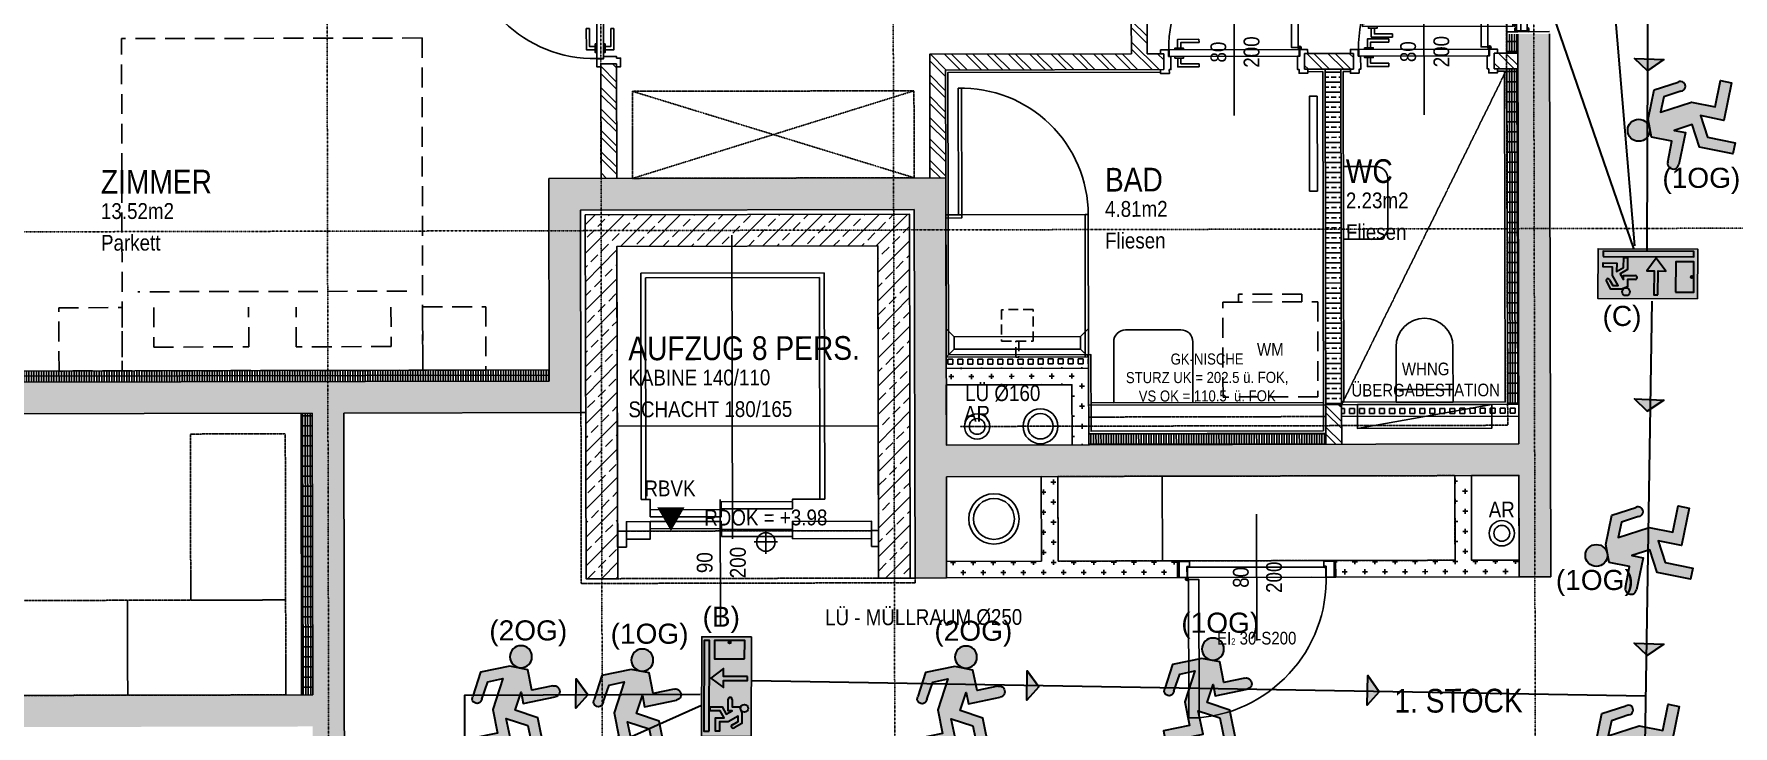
# Model space of a CAD drawing. Header units: millimetres. Extents: x -378801 to -302223, y -36469 to 154078.
# Drawn here: x -322898 to -312155, y 4862 to 9235 of the extents above; entities that cross this region are included whole.
import ezdxf
from ezdxf.enums import TextEntityAlignment as Align

# ---------------------------------------------------------------- set-up
doc = ezdxf.new("R2010")
doc.units = ezdxf.units.MM
for name, pattern in [('HIDDEN', [0.375, 0.25, -0.125]), ('HIDDEN2', [0.1875, 0.125, -0.0625]), ('STRICHPUNKT', [1, 0.5, -0.25, 0, -0.25])]:
    doc.linetypes.add(name, pattern=pattern)
for name, color, linetype in [('00-AUF---------M0', 8, 'Continuous'), ('00-TXT---------M0', 8, 'Continuous'), ('00_HLP---------M0', 6, 'Continuous'), ('00_HLP-G00-L01-M0', 6, 'Continuous'), ('01-ANS-G00-L01-M0', 8, 'Continuous'), ('01-SYM-G00-L01-M0', 8, 'Continuous'), ('01-TXT---------M0', 1, 'Continuous'), ('01-TXT---------PP', 1, 'Continuous'), ('01-TXT-G00-L01-M0', 1, 'Continuous'), ('02-ANS-G00-L01-M0', 8, 'Continuous'), ('02-AXO-G00-L01-M0', 8, 'STRICHPUNKT'), ('02-FIL-G00-L01-LILA', 223, 'Continuous'), ('02-FIL-G00-L01-ORANGE', 40, 'Continuous'), ('02-FIL-G00-L01-STB', 8, 'Continuous'), ('02-FLI-G00-L01-M0', 141, 'Continuous'), ('02-HID-G00-L01-M0', 8, 'HIDDEN2'), ('02-TWA---------M0', 4, 'Continuous'), ('02-TWA-G00-L01-M0', 4, 'Continuous'), ('02-ZWA---------M0', 2, 'Continuous'), ('02-ZWA-G00-L01-M0', 2, 'Continuous'), ('03-ANS-G00-L01-M0', 8, 'Continuous'), ('03-HID-G00-L01-M0', 8, 'HIDDEN2'), ('03-SYM-G00-L01-M0', 8, 'Continuous'), ('05-STO---------M0', 1, 'Continuous'), ('05-STO--------M0', 1, 'Continuous'), ('05-SYM---------M0', 8, 'Continuous'), ('05-SYM--------M0', 8, 'Continuous'), ('05-SYM-G00-L01-M0', 8, 'Continuous'), ('05-TXT--------M0', 8, 'Continuous'), ('05-TXT-G00-L01-M0', 8, 'Continuous'), ('05_HLP---------M0', 6, 'Continuous'), ('06-SYM-G00-L01-M0', 8, 'Continuous'), ('07-SAN-G00-L01-FBHZG-EVERT', 8, 'Continuous'), ('07-SAN-G00-L01-M0', 8, 'Continuous'), ('07-SYM-G00-L01-M0', 8, 'STRICHPUNKT'), ('07_MOB-G00-L01-M0', 6, 'HIDDEN2')]:
    doc.layers.add(name, color=color, linetype=linetype)
doc.styles.add('ARIAL', font='arial.ttf', dxfattribs={"width": 0.85})
doc.styles.get("Standard").update_dxf_attribs({"font": 'arial.ttf'})
pattern_1 = [(90.122164, (-392171.629, -40382.8), (-15.874964, -0.033848), []), (180.12216, (-392171.63, -40382.8), (0.13539, -63.499856), [])]
pattern_2 = [(90.122164, (-392171.63, -40382.8), (-31.749928, -0.067696), [31.75, -31.75]), (180.122164, (-392171.63, -40382.8), (0.067696, -31.749928), [31.75, -31.75])]
pattern_3 = [(135.12216, (-392171.63, -40382.8), (-67.20816, -67.49537), []), (135.12216, (-392171.72, -40337.9), (-67.20816, -67.49537), [])]
pattern_4 = [(45.12216, (-392171.63, -40382.8), (-89.99383, 89.61088), []), (45.12216, (-392081.83, -40382.61), (-89.99383, 89.61088), [63.5, -31.75])]
pattern_5 = [(90.12216, (-392171.63, -40382.8), (-63.635248, 63.364464), [31.75, -95.25]), (180.12216, (-392155.79, -40366.89), (-63.364464, -63.635248), [31.75, -95.25])]

# ---------------------------------------------------------------- blocks, each defined once
blk = doc.blocks.new('TÜR-80_10er-WAND')
at = {"layer": '00_HLP---------M0'}
blk.add_lwpolyline([(0.411, -0.025), (-0.411, -0.025), (-0.411, -0.025), (-0.411, 0.017), (0.411, 0.017)], close=True, dxfattribs=at)
for points in [[(0.4, 0.017), (-0.4, 0.017)], [(-0.375, 0.017), (-0.375, 0.027), (-0.32, 0.027), (-0.32, 0.017)], [(-0.357, 0.027), (-0.357, 0.083), (-0.222, 0.083)], [(-0.337, 0.027), (-0.337, 0.063), (-0.222, 0.063)], [(-0.222, 0.063), (-0.222, 0.083)], [(-0.375, -0.025), (-0.375, -0.035), (-0.32, -0.035), (-0.32, -0.025)], [(-0.357, -0.035), (-0.357, -0.091), (-0.222, -0.091)], [(-0.337, -0.035), (-0.337, -0.071), (-0.222, -0.071)], [(-0.222, -0.071), (-0.222, -0.091)]]:
    blk.add_lwpolyline(points, dxfattribs=at)
at = {"layer": '02-ZWA---------M0'}
for points in [[(-0.445, 0.1), (-0.445, 0)], [(0.445, 0.1), (0.445, 0)]]:
    blk.add_lwpolyline(points, dxfattribs=at)
at = {"layer": '05-STO--------M0'}
for points in [[(-0.465, 0.1), (-0.465, 0.125), (-0.41, 0.125), (-0.41, 0.1), (-0.4, 0.1), (-0.4, 0.017), (-0.415, 0.017), (-0.415, -0.025), (-0.465, -0.025), (-0.465, 0)], [(0.465, 0.1), (0.465, 0.125), (0.41, 0.125), (0.41, 0.1), (0.4, 0.1), (0.4, 0.017), (0.415, 0.017), (0.415, -0.025), (0.465, -0.025), (0.465, 0)]]:
    blk.add_lwpolyline(points, dxfattribs=at)
at = {"layer": '05-SYM---------M0'}
for points in [[(0.352, -0.808), (0.296, -0.808), (0.296, -0.673)], [(0.316, -0.673), (0.296, -0.673)], [(0.352, -0.788), (0.316, -0.788), (0.316, -0.673)], [(0.414, -0.808), (0.47, -0.808), (0.47, -0.673)], [(0.414, -0.788), (0.45, -0.788), (0.45, -0.673)], [(0.45, -0.673), (0.47, -0.673)], [(0.362, -0.826), (0.352, -0.826), (0.352, -0.771), (0.362, -0.771)], [(0.404, -0.826), (0.414, -0.826), (0.414, -0.771), (0.404, -0.771)]]:
    blk.add_lwpolyline(points, dxfattribs=at)
at = {"layer": '05-SYM--------M0'}
blk.add_lwpolyline([(0.404, -0.039), (0.404, -0.862), (0.404, -0.862), (0.362, -0.862), (0.362, -0.039)], close=True, dxfattribs=at)
for points in [[(0.41, -0.036), (0.42, -0.036)], [(0.415, -0.031), (0.415, -0.041)]]:
    blk.add_lwpolyline(points, dxfattribs=at)
blk.add_circle((0.415, -0.036), 0.01, dxfattribs=at)
blk.add_arc((0.415, -0.036), 0.828, 176.3309, 266.3309, dxfattribs=at)
blk = doc.blocks.new('01-SQM')
at = {"layer": '01-TXT---------M0', "color": 1, "style": 'ARIAL', "width": 0.85}
blk.add_attdef('ROOM', (0, 0), '', height=0.15, dxfattribs=at)
blk.add_attdef('AREA', text='', height=0.1, dxfattribs=at).set_placement((0, -0.06), align=Align.TOP_LEFT)
at = {"layer": '01-TXT---------PP', "color": 1, "style": 'ARIAL', "width": 0.85}
blk.add_attdef('NR', text='', height=0.15, dxfattribs=at).set_placement((-0.117, 0), align=Align.RIGHT)
blk.add_attdef('FLOOR', text='', height=0.1, dxfattribs=at).set_placement((0, -0.26), align=Align.TOP_LEFT)
blk = doc.blocks.new('05-TXT')
at = {"layer": '05-TXT--------M0'}
blk.add_line((-0.4, 0), (0.4, 0), dxfattribs=at)
at = {"layer": '05-TXT--------M0', "color": 8, "style": 'ARIAL', "width": 0.85}
blk.add_attdef('BREITE', text='', height=0.1, dxfattribs=at).set_placement((0, 0.05), align=Align.CENTER)
blk.add_attdef('HÖHE', text='', height=0.1, rotation=360, dxfattribs=at).set_placement((0, -0.06), align=Align.TOP_CENTER)
blk = doc.blocks.new('WET')
at = {"layer": '02-TWA---------M0'}
for points in [[(-0.53, 0), (-0.53, 0.2)], [(0.53, 0), (0.53, 0.2)]]:
    blk.add_lwpolyline(points, dxfattribs=at)
at = {"layer": '02-ZWA---------M0'}
for points in [[(-0.53, 0), (-0.53, -0.07)], [(0.53, 0), (0.53, -0.07)]]:
    blk.add_lwpolyline(points, dxfattribs=at)
at = {"layer": '05-STO---------M0'}
for points in [[(-0.525, 0.058), (-0.505, 0.058), (-0.505, 0.063, 0.414214), (-0.51, 0.068), (-0.53, 0.068)], [(0.525, 0.058), (0.505, 0.058), (0.505, 0.063, -0.414214), (0.51, 0.068), (0.53, 0.068)], [(-0.525, -0.01), (-0.505, -0.01), (-0.505, -0.015, -0.414214), (-0.51, -0.02), (-0.53, -0.02)], [(0.525, -0.01), (0.505, -0.01), (0.505, -0.015, 0.414214), (0.51, -0.02), (0.53, -0.02)]]:
    blk.add_lwpolyline(points, format="xyb", close=True, dxfattribs=at)
for points in [[(-0.464, -0.01), (-0.525, -0.01), (-0.525, 0.058), (-0.45, 0.058), (-0.45, 0.058), (-0.45, 0.058), (-0.45, 0.019), (-0.464, 0.019), (-0.464, -0.01)], [(0.464, -0.01), (0.525, -0.01), (0.525, 0.058), (0.45, 0.058), (0.45, 0.058), (0.45, 0.058), (0.45, 0.019), (0.464, 0.019), (0.464, -0.01)]]:
    blk.add_lwpolyline(points, dxfattribs=at)
at = {"layer": '05-SYM---------M0'}
for p, q in [((-0.422, -0.908), (-0.392, -0.908)), ((-0.422, -0.928), (-0.392, -0.928))]:
    blk.add_line(p, q, dxfattribs=at)
for points in [[(0.53, 0.018), (-0.53, 0.018)], [(-0.432, -0.061), (-0.432, -0.061), (-0.452, -0.061), (-0.452, -0.046), (-0.476, -0.046), (-0.476, -0.032), (-0.496, -0.032), (-0.496, -0.982), (-0.476, -0.982), (-0.476, -0.968), (-0.452, -0.968), (-0.452, -0.953), (-0.432, -0.953), (-0.432, -0.061)], [(-0.491, -0.021), (-0.481, -0.021)], [(-0.486, -0.026), (-0.486, -0.016)], [(-0.506, -0.928), (-0.562, -0.928), (-0.562, -0.793)], [(-0.542, -0.793), (-0.562, -0.793)], [(-0.506, -0.908), (-0.542, -0.908), (-0.542, -0.793)], [(-0.496, -0.946), (-0.506, -0.946), (-0.506, -0.891), (-0.496, -0.891)], [(-0.432, -0.946), (-0.422, -0.946), (-0.422, -0.891), (-0.432, -0.891)], [(-0.392, -0.946), (-0.382, -0.946), (-0.382, -0.891), (-0.392, -0.891)], [(-0.392, -0.946), (-0.392, -0.891)]]:
    blk.add_lwpolyline(points, dxfattribs=at)
blk.add_circle((-0.486, -0.021), 0.01, dxfattribs=at)
blk.add_arc((-0.486, -0.021), 0.961, 269.4038, 0.6558, dxfattribs=at)
at = {"layer": '05_HLP---------M0'}
for p, q in [((0.401, 0.043), (0.401, 0.073)), ((0.421, 0.043), (0.421, 0.073))]:
    blk.add_line(p, q, dxfattribs=at)
for points in [[(-0.446, 0.033), (-0.446, 0.033), (-0.446, 0.013), (-0.461, 0.013), (-0.461, -0.011), (-0.475, -0.011), (-0.475, -0.031), (0.475, -0.031), (0.475, -0.011), (0.461, -0.011), (0.461, 0.013), (0.446, 0.013), (0.446, 0.033), (-0.446, 0.033)], [(0.438, 0.073), (0.438, 0.083), (0.383, 0.083), (0.383, 0.073)], [(0.438, 0.073), (0.383, 0.073)], [(0.438, 0.033), (0.438, 0.043), (0.383, 0.043), (0.383, 0.033)], [(0.421, -0.041), (0.421, -0.097), (0.286, -0.097)], [(0.401, -0.041), (0.401, -0.077), (0.286, -0.077)], [(0.286, -0.077), (0.286, -0.097)], [(0.438, -0.031), (0.438, -0.041), (0.383, -0.041), (0.383, -0.031)]]:
    blk.add_lwpolyline(points, dxfattribs=at)
blk = doc.blocks.new('LIFT')
at = {"layer": '00-AUF---------M0'}
for p, q in [((1.5, 1.73), (0.34, 1.73)), ((0.34, 1.73), (0.34, 0.3)), ((1.5, 0.3), (1.5, 1.73)), ((1.47, 1.7), (0.37, 1.7)), ((0.37, 1.7), (0.37, 0.3)), ((1.47, 0.3), (1.47, 1.7))]:
    blk.add_line(p, q, dxfattribs=at)
for points in [[(0.34, 0.3), (0.544, 0.3), (0.544, 0.29)], [(1.5, 0.3), (1.444, 0.3), (1.444, 0.19)]]:
    blk.add_lwpolyline(points, dxfattribs=at)
for points in [[(0.994, 0.24), (0.994, 0.285), (0.544, 0.285), (0.544, 0.24)], [(1.444, 0.19), (1.444, 0.235), (0.994, 0.235), (0.994, 0.19)], [(0.044, 0.05), (0.544, 0.05), (0.544, 0.16), (0.044, 0.16)], [(0.994, 0.065), (0.994, 0.11), (0.544, 0.11), (0.544, 0.065)], [(1.444, 0.115), (1.444, 0.16), (0.994, 0.16), (0.994, 0.115)], [(1.594, 0.05), (1.444, 0.05), (1.444, 0.16), (1.594, 0.16), (1.594, 0.05)], [(0, 0.1), (0, 0), (0.044, 0), (0.044, 0.1)], [(1.65, 0.1), (1.65, 0), (1.594, 0), (1.594, 0.1)]]:
    blk.add_lwpolyline(points, close=True, dxfattribs=at)
at = {"layer": '00_HLP---------M0'}
for points in [[(0.924, 0.05), (0.924, 1.97)], [(1.65, 1.9), (1.65, 0.1), (0, 0.1), (0, 1.9), (1.65, 1.9)], [(1.65, 0.763), (0, 0.763)]]:
    blk.add_lwpolyline(points, dxfattribs=at)
blk = doc.blocks.new('03-rar')
blk.add_circle((0, 0), 0.05)
at = {"layer": '01-TXT---------M0', "color": 8, "style": 'ARIAL', "width": 0.85}
blk.add_attdef('RR', text='', height=0.1, dxfattribs=at).set_placement((0, 0.1), align=Align.CENTER)
blk = doc.blocks.new('BETT')
for points in [[(0, 0.95), (-0.4, 0.95), (-0.4, 1.35), (0, 1.35)], [(0, -1.35), (-0.4, -1.35), (-0.4, -0.95), (0, -0.95)]]:
    blk.add_lwpolyline(points, close=True)
at = {"flags": 128}
blk.add_lwpolyline([(-2.1, 0.95), (-2.1, -0.95), (0, -0.95), (0, 0.95)], close=True, dxfattribs=at)
for points in [[(-0.5, 0.85), (-0.5, -0.85)], [(-0.4, 0.75), (-0.15, 0.75), (-0.15, 0.15), (-0.4, 0.15)], [(-0.4, -0.75), (-0.15, -0.75), (-0.15, -0.15), (-0.4, -0.15)]]:
    blk.add_lwpolyline(points)
blk = doc.blocks.new('07-WT60')
blk.add_lwpolyline([(-0.015, 0.25), (-0.4, 0.25, 0.414214), (-0.475, 0.175), (-0.475, -0.175, 0.414214), (-0.4, -0.25), (-0.015, -0.25)], format="xyb", close=True)
blk = doc.blocks.new('07-WM')
at = {"linetype": 'HIDDEN', "ltscale": 0.5}
blk.add_lwpolyline([(0.05, -0.05), (0.05, -0.65), (0.65, -0.65), (0.65, -0.05)], close=True, dxfattribs=at)
blk.add_lwpolyline([(0.65, -0.15), (0.7, -0.15), (0.7, -0.55), (0.65, -0.55)], dxfattribs=at)
blk = doc.blocks.new('07-WC')
blk.add_lwpolyline([(-0.015, -0.18), (-0.365, -0.18, -1), (-0.365, 0.18, 0), (-0.015, 0.18), (-0.015, -0.18)], format="xyb", close=True)
blk.add_lwpolyline([(-0.095, -0.18), (-0.095, 0.18)])
blk = doc.blocks.new('07-WT-WC')
blk.add_lwpolyline([(1.005, -0.015), (1.005, -0.22, -0.414214), (0.93, -0.295), (0.62, -0.295, -0.414214), (0.545, -0.22), (0.545, -0.015)], format="xyb", close=True)
blk = doc.blocks.new('07-Dusche_2')
for p, q in [((0.9, 0), (0, 0)), ((0, 0), (0, -0.9)), ((0.9, -0.9), (0.9, 0)), ((0, -0.9), (0.9, -0.9))]:
    blk.add_line(p, q)
for points in [[(0.05, -0.05), (0, 0)], [(0.9, 0), (0.85, -0.05)], [(0.9, 0), (0.9, -0.9), (0.88, -0.9), (0.88, 0)], [(0.05, -0.13), (0, -0.18)], [(0.9, -0.18), (0.85, -0.13)], [(0, -0.9), (0.1, -0.9), (0.1, -0.88), (0, -0.88)], [(0.1, -0.9), (0.1, -1.7), (0.08, -1.7), (0.08, -0.9)]]:
    blk.add_lwpolyline(points)
blk.add_lwpolyline([(0.85, -0.05), (0.85, -0.13), (0.05, -0.13), (0.05, -0.05), (0.85, -0.05)], close=True)
at = {"linetype": 'HIDDEN2', "ltscale": 0.5}
for points in [[(0.35, -0.1), (0.55, -0.1), (0.55, -0.3), (0.35, -0.3)], [(0.44, 0), (0.44, -0.1), (0.46, -0.1), (0.46, 0)]]:
    blk.add_lwpolyline(points, close=True, dxfattribs=at)
blk.add_arc((0.1, -0.9), 0.8, 268.5675, 360)
blk = doc.blocks.new('01-HK2')
for p, q in [((0.098, 0), (-0.098, 0)), ((0, -0.098), (0, 0.098))]:
    blk.add_line(p, q)
blk.add_circle((0, 0), 0.0773)
at = {"layer": '01-TXT---------M0', "color": 8, "style": 'ARIAL', "width": 0.85}
blk.add_attdef('HEIGHT', text='', height=0.1, rotation=360, dxfattribs=at).set_placement((0, 0.132), align=Align.BOTTOM_CENTER)
blk = doc.blocks.new('01-hk4')
blk.add_lwpolyline([(0, 0, 0, 0.270625, 0), (0, 0.234375, 0.270625, 0.270625, 0)], format="xyseb")
at = {"layer": '00-TXT---------M0', "color": 8, "style": 'ARIAL', "width": 0.85}
blk.add_attdef('HEIGHT', text='', height=0.1, dxfattribs=at).set_placement((0, 0.35), align=Align.CENTER)
blk = doc.blocks.new('TÜR-BLOCKZARGE-SCHACHT_100')
at = {"layer": '05-STO---------M0'}
for points in [[(-0.44, 0), (-0.49, 0), (-0.49, -0.1), (-0.425, -0.1), (-0.425, -0.1), (-0.425, -0.1), (-0.425, -0.069), (-0.44, -0.069), (-0.44, 0)], [(0.44, 0), (0.49, 0), (0.49, -0.1), (0.425, -0.1), (0.425, -0.1), (0.425, -0.1), (0.425, -0.069), (0.44, -0.069), (0.44, 0)]]:
    blk.add_lwpolyline(points, dxfattribs=at)
at = {"layer": '05-SYM---------M0'}
for points in [[(0.366, 0.013), (0.366, 0.013), (0.366, 0.013), (0.366, 0.013), (0.43, 0.013), (0.43, 0.013), (0.43, 0.013), (0.43, 0.887), (0.43, 0.887), (0.43, 0.887), (0.366, 0.887), (0.366, 0.887), (0.366, 0.887), (0.366, 0.013)], [(0.445, 0.01), (0.435, 0.01)], [(0.44, 0.015), (0.44, 0.005)]]:
    blk.add_lwpolyline(points, dxfattribs=at)
for points in [[(-0.49, 0), (-0.5, 0), (-0.5, -0.1), (-0.49, -0.1)], [(0.49, 0), (0.5, 0), (0.5, -0.1), (0.49, -0.1)]]:
    blk.add_lwpolyline(points, close=True, dxfattribs=at)
blk.add_circle((0.44, 0.01), 0.01, dxfattribs=at)
blk.add_arc((0.44, 0.01), 0.88, 94.8491, 184.8491, dxfattribs=at)
at = {"layer": '05_HLP---------M0'}
blk.add_lwpolyline([(0.437, -0.064), (0.437, -0.064), (0.437, -0.064), (0.437, -0.064), (0.437, 0), (0.437, 0), (0.437, 0), (-0.437, 0), (-0.437, 0), (-0.437, 0), (-0.437, -0.064), (-0.437, -0.064), (-0.437, -0.064), (0.437, -0.064)], dxfattribs=at)
blk = doc.blocks.new('9809550')
at = {"color": 18, "lineweight": 30, "true_color": 0x000000}
for points in [[(423921.7, 99168.8), (423956.8, 99168.8), (423956.8, 99202.9), (423984.5, 99214.5), (424033.7, 99214.5), (424053.8, 99178.3)], [(424040.2, 99170.9), (424025.2, 99196.7), (423999.7, 99196.8), (424026.2, 99150.3), (424026.2, 99110.9), (424070.2, 99110.9), (424070.2, 99092.3), (424007.5, 99092.3), (424007.5, 99131.7), (423975, 99113.1), (423975, 99067), (423956.5, 99067), (423956.5, 99122.4), (423990.5, 99141.9), (423975.1, 99168.8), (423975.1, 99150.2), (423921.7, 99150.3)]]:
    blk.add_lwpolyline(points, dxfattribs=at)
blk.add_circle((423963.6, 99225.9), 18.1, dxfattribs=at)
for centre, radius, start, end in [((424047.8, 99173.1), 7.96, 195.7299, 41.4005), ((423921.7, 99159.5), 9.27, 89.9849, 270.0151)]:
    blk.add_arc(centre, radius, start, end, dxfattribs=at)
blk = doc.blocks.new('RIVO-SIBEL-ARR-down')
h = blk.add_hatch(color=100)
h.paths.add_polyline_path([(3686.69, 1956.46), (3686.69, 1947.63), (3704.36, 1947.63), (3704.36, 1956.46)])
h.paths.add_polyline_path([(3693.72, 1955.75), (3694.43, 1955.76), (3694.43, 1951.52), (3695.72, 1951.52), (3694.04, 1949.27), (3692.34, 1951.53), (3693.72, 1951.53)], flags=16)
h.paths.add_polyline_path([(3690.59, 1955.25), (3690.59, 1949.9), (3687.35, 1949.9), (3687.35, 1955.25)], flags=16)
h.paths.add_polyline_path([(3687.91, 1952.58, -1), (3687.53, 1952.58, -1)], flags=0)
h.paths.add_polyline_path([(3697.79, 1953.06), (3699.13, 1953.06), (3699.13, 1954.36), (3699.65, 1954.59, -0.535619), (3698.7, 1955.23, -1), (3700.07, 1955.23, -0.302406), (3699.65, 1954.59), (3700.18, 1954.8), (3702.06, 1954.8), (3702.82, 1953.42, -1.25347), (3702.3, 1953.14), (3701.73, 1954.12), (3700.76, 1954.12), (3701.77, 1952.35), (3701.77, 1950.85), (3703.45, 1950.85), (3703.45, 1950.14), (3701.06, 1950.14), (3701.06, 1951.64), (3699.82, 1950.93), (3699.82, 1949.18), (3699.12, 1949.18), (3699.12, 1951.29), (3700.41, 1952.03), (3699.82, 1953.05), (3699.82, 1952.35), (3697.79, 1952.35, -1)], flags=16)
h.paths.add_polyline_path([(3703.45, 1948.98), (3703.45, 1948.07), (3687.35, 1948.07), (3687.35, 1948.98)], flags=16)
h = blk.add_hatch(color=7)
h.paths.add_polyline_path([(3690.59, 1955.25), (3687.35, 1955.25), (3687.35, 1949.9), (3690.59, 1949.9)])
h.paths.add_polyline_path([(3687.91, 1952.58, -1), (3687.53, 1952.58, -1)], flags=16)
h.paths.add_polyline_path([(3703.45, 1948.07), (3703.45, 1948.98), (3687.35, 1948.98), (3687.35, 1948.07)])
blk.add_hatch(color=256).paths.add_polyline_path([(3693.72, 1951.53), (3692.34, 1951.53), (3694.04, 1949.27), (3695.72, 1951.52), (3694.43, 1951.52), (3694.43, 1955.76), (3693.72, 1955.75)])
h = blk.add_hatch(color=256)
h.paths.add_polyline_path([(3700.76, 1954.12), (3701.73, 1954.12), (3702.3, 1953.14, 1.25347), (3702.82, 1953.42), (3702.06, 1954.8), (3700.18, 1954.8), (3699.13, 1954.36), (3699.13, 1953.06), (3697.79, 1953.06, 1), (3697.79, 1952.35), (3699.82, 1952.35), (3699.82, 1953.05), (3700.41, 1952.03), (3699.12, 1951.29), (3699.12, 1949.18), (3699.82, 1949.18), (3699.82, 1950.93), (3701.06, 1951.64), (3701.06, 1950.14), (3703.45, 1950.14), (3703.45, 1950.85), (3701.77, 1950.85), (3701.77, 1952.35)])
h.paths.add_polyline_path([(3698.7, 1955.23, 1), (3700.07, 1955.23, 1)])
blk.add_lwpolyline([(3686.69, 1956.46), (3704.36, 1956.46), (3704.36, 1947.63), (3686.69, 1947.63)], close=True)
at = {"color": 18, "lineweight": 30, "true_color": 0x000000}
for points in [[(3690.59, 1955.25), (3687.35, 1955.25), (3687.35, 1949.9), (3690.59, 1949.9)], [(3703.45, 1948.98), (3687.35, 1948.98), (3687.35, 1948.07), (3703.45, 1948.07)]]:
    blk.add_lwpolyline(points, close=True, dxfattribs=at)
blk.add_lwpolyline([(3693.72, 1955.75), (3693.72, 1951.53), (3692.34, 1951.53), (3694.04, 1949.27), (3695.72, 1951.52), (3694.43, 1951.52), (3694.43, 1955.76), (3693.72, 1955.75)], dxfattribs=at)
blk.add_circle((3687.72, 1952.58), 0.19, dxfattribs=at)
at = {"xscale": 0.0381026673526157, "yscale": 0.0381026673526157, "zscale": 0.0381026673526157}
blk.add_blockref('9809550', (-12454.76, -1825.54), dxfattribs=at)
blk = doc.blocks.new('4444444')
at = {"lineweight": 30}
h = blk.add_hatch(color=100, dxfattribs=at)
h.dxf.hatch_style = 1
h.paths.add_polyline_path([(431811, 98429), (431736, 98430), (431807, 98326)])
h.paths.add_polyline_path([(431814, 98512), (431736, 98430), (431811, 98429)])
at = {"color": 102, "lineweight": 30, "true_color": 0x21de37}
blk.add_lwpolyline([(431736, 98430), (431807, 98326), (431736, 98430), (431814, 98512), (431807, 98326)], dxfattribs=at)
blk = doc.blocks.new('750298750')
h = blk.add_hatch(color=3)
h.paths.add_polyline_path([(426943.6, 99576.9), (426968.1, 99576.8), (426982.5, 99552, 1.25347), (426995.6, 99559.2), (426976.3, 99594), (426929, 99594), (426902.3, 99582.8), (426902.3, 99550), (426868.6, 99550, 1), (426868.6, 99532.2), (426919.9, 99532.1), (426919.9, 99550), (426934.8, 99524.1), (426902.1, 99505.4), (426902.1, 99452.1), (426919.8, 99452.1), (426919.8, 99496.4), (426951.1, 99514.3), (426951.1, 99476.4), (427011.4, 99476.4), (427011.4, 99494.3), (426969.1, 99494.3), (426969.1, 99532.2)])
h.paths.add_polyline_path([(426891.5, 99604.9, 1), (426926.3, 99604.9, 1)])
at = {"xscale": 0.9619413167778113, "yscale": 0.9619413167778113, "zscale": 0.9619413167778113}
blk.add_blockref('9809550', (19080.8, 4155.4), dxfattribs=at)

msp = doc.modelspace()

# ---------------------------------------------------------------- hatches: boundary and pattern name
at = {"layer": '02-FIL-G00-L01-ORANGE', "true_color": 0x636466}
h = msp.add_hatch(dxfattribs=at)
h.set_pattern_fill('GRATE', color=251, scale=20, angle=197.16870486, style=0)
h.set_pattern_definition(pattern_1)
h.paths.add_polyline_path([(-324066.336, 10032.5252), (-324136.3358, 10032.3759), (-324129.9394, 7032.3827), (-319639.9496, 7041.9561), (-319640.0988, 7111.9559), (-324060.0888, 7102.5318)])
h = msp.add_hatch(dxfattribs=at)
h.set_pattern_fill('ANSI32', color=251, scale=10, angle=197.16870486, style=0)
h.set_pattern_definition(pattern_3)
h.paths.add_polyline_path([(-315754.3506, 9110.2455), (-315859.3504, 9110.0216), (-315859.8408, 9340.0211), (-315959.8406, 9339.8079), (-315959.3502, 9109.8084), (-317234.3473, 9107.0899), (-317232.6842, 8327.0917), (-317132.6844, 8327.3049), (-317134.1343, 9007.3034), (-315754.1374, 9010.2457)])
h = msp.add_hatch(dxfattribs=at)
h.set_pattern_fill('GRATE', color=251, scale=20, angle=197.16870486, style=0)
h.set_pattern_definition(pattern_1)
h.paths.add_polyline_path([(-313584.6114, 9234.872), (-313584.3556, 9114.8723), (-313514.3557, 9115.0215), (-313514.6116, 9235.0213)])
h = msp.add_hatch(dxfattribs=at)
h.set_pattern_fill('ANSI32', color=251, scale=10, angle=197.16870486, style=0)
h.set_pattern_definition(pattern_3)
h.paths.add_polyline_path([(-319214.2255, 9047.8684), (-319314.2253, 9047.6552), (-319312.6795, 8322.6568), (-319212.6797, 8322.87)])
h = msp.add_hatch(dxfattribs=at)
h.set_pattern_fill('ANSI32', color=251, scale=10, angle=197.16870486, style=0)
h.set_pattern_definition(pattern_3)
h.paths.add_polyline_path([(-314554.3534, 9112.8041), (-314864.3527, 9112.1431), (-314864.1395, 9012.1433), (-314554.1402, 9012.8043)])
h = msp.add_hatch(dxfattribs=at)
h.set_pattern_fill('ANSI32', color=251, scale=10, angle=197.16870486, style=0)
h.set_pattern_definition(pattern_3)
h.paths.add_polyline_path([(-313514.3557, 9115.0215), (-313664.3554, 9114.7017), (-313664.1422, 9014.7019), (-313514.1425, 9015.0218)])
h = msp.add_hatch(dxfattribs=at)
h.set_pattern_fill('BRASS', color=251, scale=10, angle=107.16870486, style=0)
h.set_pattern_definition([(0.12216, (-392171.63, -40382.8), (-0.13539, 63.499856), []), (0.12216, (-392171.697, -40351.05), (-0.13539, 63.499856), [31.75, -15.875])])
h.paths.add_polyline_path([(-314634.14, 9012.6337), (-314734.1398, 9012.4205), (-314729.6196, 6892.4253), (-314629.6198, 6892.6386)])
h = msp.add_hatch(dxfattribs=at)
h.set_pattern_fill('GRATE', color=251, scale=20, angle=197.16870486, style=0)
h.set_pattern_definition(pattern_1)
h.paths.add_polyline_path([(-313514.1425, 9015.0218), (-313584.1424, 9014.8725), (-313579.6222, 6894.8773), (-313509.6224, 6895.0266)])
h = msp.add_hatch(dxfattribs=at)
h.set_pattern_fill('SQUARE', color=251, scale=10, angle=197.16870486, style=0)
h.set_pattern_definition(pattern_2)
h.paths.add_polyline_path([(-316230.2771, 7199.2264), (-317130.2751, 7197.3075), (-317130.1258, 7127.3076), (-316230.1279, 7129.2266)])
h = msp.add_hatch(dxfattribs=at)
h.set_pattern_fill('CROSS', color=251, scale=10, angle=197.16870486, style=0)
h.set_pattern_definition([(90.26447, (-337081.75, 30520.496), (-63.79243, 63.20622), [31.75, -95.25]), (180.26447, (-337065.95, 30536.444), (-63.20622, -63.79243), [31.75, -95.25])])
h.paths.add_polyline_path([(-316230.1279, 7129.2266), (-317130.1258, 7127.3076), (-317129.902, 7022.3079), (-316334.9038, 7024.0029), (-316334.0829, 6639.0038), (-316229.0831, 6639.2277)])
h = msp.add_hatch(dxfattribs=at)
h.set_pattern_fill('ANSI32', color=251, scale=10, angle=197.16870486, style=0)
h.set_pattern_definition(pattern_3)
h.paths.add_polyline_path([(-314629.6198, 6892.6386), (-314729.6196, 6892.4253), (-314729.0865, 6642.4259), (-314629.0868, 6642.6391)])
h = msp.add_hatch(dxfattribs=at)
h.set_pattern_fill('SQUARE', color=251, scale=10, angle=197.16870486, style=0)
h.set_pattern_definition(pattern_2)
h.paths.add_polyline_path([(-313509.4624, 6820.0267), (-313509.6224, 6895.0266), (-314629.6198, 6892.6386), (-314629.4599, 6817.6387)])
h = msp.add_hatch(dxfattribs=at)
h.set_pattern_fill('GRATE', color=251, scale=20, angle=197.16870486, style=0)
h.set_pattern_definition(pattern_1)
h.paths.add_polyline_path([(-321139.5197, 6838.7583), (-321209.5196, 6838.6091), (-321205.7243, 5058.6131), (-321135.7245, 5058.7624)])
h = msp.add_hatch(dxfattribs=at)
h.set_pattern_fill('GRATE', color=251, scale=20, angle=197.16870486, style=0)
h.set_pattern_definition(pattern_1)
h.paths.add_polyline_path([(-314729.2358, 6712.4258), (-316229.2324, 6709.2275), (-316229.0831, 6639.2277), (-314729.0865, 6642.4259)])
h = msp.add_hatch(dxfattribs=at)
h.set_pattern_fill('CROSS', color=251, scale=10, angle=197.16870486, style=0)
h.set_pattern_definition(pattern_5)
h.paths.add_polyline_path([(-315667.5066, 5900.4234), (-315667.5173, 5905.4234), (-316422.5156, 5903.8136), (-316423.6563, 6438.8124), (-316528.656, 6438.5885), (-316527.5153, 5903.5897), (-317127.514, 5902.3104), (-317127.2901, 5797.3106), (-315667.2934, 5800.4236)])
h = msp.add_hatch(dxfattribs=at)
h.set_pattern_fill('CROSS', color=251, scale=10, angle=197.16870486, style=0)
h.set_pattern_definition(pattern_5)
h.paths.add_polyline_path([(-313507.5222, 5910.0288), (-313807.5215, 5909.3892), (-313808.6622, 6444.3879), (-313913.662, 6444.1641), (-313912.5213, 5909.1653), (-314667.5195, 5907.5555), (-314667.2957, 5802.5558), (-313507.2983, 5805.0291)])
at = {"layer": '02-FIL-G00-L01-STB', "true_color": 0x636466}
h = msp.add_hatch(dxfattribs=at)
h.set_pattern_fill('ANSI33', color=251, scale=20, angle=107.16870486, style=0)
h.set_pattern_definition(pattern_4)
h.paths.add_polyline_path([(-321966.6052, 10161.0024), (-321966.6052, 10161.0024), (-321966.7672, 10237.0022), (-324136.7623, 10232.3754), (-324139.9605, 11732.372), (-325079.9584, 11730.3678), (-325079.5319, 11530.3683), (-324339.5336, 11531.9461), (-324329.5125, 6831.9567), (-321139.5197, 6838.7583), (-321135.7245, 5058.7624), (-323630.7188, 5053.4426), (-323630.2924, 4853.4431), (-321135.2981, 4858.7628), (-321133.8162, 4163.7644), (-320933.8167, 4164.1908), (-320939.5202, 6839.1848), (-319439.5236, 6842.383), (-319442.2528, 8122.3801), (-317332.2575, 8126.8789), (-317327.2896, 5796.8842), (-317127.2901, 5797.3106), (-317128.6547, 6437.3092), (-316528.656, 6438.5885), (-313808.6622, 6444.3879), (-313808.6622, 6444.388), (-313508.6629, 6445.0276), (-313507.5222, 5910.0288), (-313507.2983, 5805.0291), (-313307.2988, 5805.4555), (-313314.6121, 9235.4477), (-313514.6116, 9235.0213), (-313509.0893, 6645.0271), (-317129.0811, 6637.3087), (-317129.8913, 7017.3079), (-317132.6844, 8327.3049), (-319642.6787, 8321.9532), (-319639.9496, 7041.9561), (-324129.9394, 7032.3827), (-324136.3358, 10032.3759), (-321966.3408, 10037.0027)])
h = msp.add_hatch(dxfattribs=at)
h.set_pattern_fill('ANSI33', color=251, scale=20, angle=107.16870486, style=0)
h.set_pattern_definition(pattern_4)
h.paths.add_polyline_path([(-317357.2896, 5796.8203), (-317362.1935, 8096.815), (-319412.1889, 8092.4441), (-319407.2849, 5792.4493), (-319207.2854, 5792.8758), (-319211.7629, 7892.871), (-317561.7666, 7896.389), (-317557.2891, 5796.3938)])

# ---------------------------------------------------------------- linework, layer by layer
at = {"color": 4, "lineweight": 30}
for points in [[(-313027.8798, 10872.8931), (-312778.7303, 7896.6291)], [(-313458.2258, 9837.4165), (-312784.3958, 7879.6491)], [(-321191.2124, 3867.7055), (-318678.0788, 4993.568)]]:
    msp.add_lwpolyline(points, dxfattribs=at)
at = {"color": 100, "lineweight": 30}
for points in [[(-312691.9375, 10326.7778), (-312699.2623, 7862.2638)], [(-312667.4183, 7547.3942), (-312726.9127, 3808.4064)], [(-320932.6546, 3619.1921), (-320170.8326, 3620.8164), (-320173.8956, 5057.3938), (-318686.6113, 5063.6795)], [(-318358.4165, 5149.0005), (-312707.1031, 5053.3564)]]:
    msp.add_lwpolyline(points, dxfattribs=at)
at = {"layer": '00_HLP-G00-L01-M0', "color": 251, "linetype": 'HIDDEN2', "true_color": 0x636466}
msp.add_lwpolyline([(-313593.1401, 10889.8576), (-313579.3396, 6762.342), (-317042.2507, 6754.9585)], dxfattribs=at)
at = {"layer": '00_HLP-G00-L01-M0', "color": 251, "true_color": 0x636466}
for centre, radius in [((-316934.332, 6755.1886), 80), ((-316534.3329, 6756.0415), 110)]:
    msp.add_circle(centre, radius, dxfattribs=at)
at = {"layer": '01-ANS-G00-L01-M0', "color": 251, "true_color": 0x636466}
msp.add_lwpolyline([(-319207.925, 6092.8751), (-317557.9288, 6096.3931)], dxfattribs=at)
at = {"layer": '02-ANS-G00-L01-M0', "color": 251, "true_color": 0x636466}
for points in [[(-314729.6196, 6892.4253), (-316229.6162, 6889.2271)], [(-315667.5173, 5905.4234), (-314667.5195, 5907.5555)], [(-314817.2953, 5802.2359), (-315617.2935, 5800.5302)]]:
    msp.add_lwpolyline(points, dxfattribs=at)
at = {"layer": '02-AXO-G00-L01-M0', "color": 251, "true_color": 0x636466}
for points in [[(-319342.0471, 22096.3236), (-319267.5764, -12831.0388)], [(-317492.0513, 22100.2681), (-317417.5806, -12827.0943)], [(-313442.0606, 22108.9034), (-313367.5898, -12818.459)], [(-321067.7284, 20068.9415), (-320997.5725, -12834.7274)], [(-337374.5663, 7954.1452), (-303762.0112, 8025.8126)]]:
    msp.add_lwpolyline(points, dxfattribs=at)
at = {"layer": '02-FIL-G00-L01-LILA', "color": 251, "true_color": 0x636466}
for points in [[(-319439.5236, 6842.383), (-319409.5237, 6842.4469)], [(-317357.2896, 5796.8203), (-317327.2896, 5796.8842)]]:
    msp.add_lwpolyline(points, dxfattribs=at)
at = {"layer": '02-FLI-G00-L01-M0', "color": 251, "true_color": 0x636466}
for points in [[(-315774.1054, 8995.2031), (-317119.1024, 8992.3354), (-317115.2965, 7207.3394), (-316215.2985, 7209.2584), (-316214.2644, 6724.2595), (-314744.2677, 6727.3937), (-314749.1077, 8997.3886), (-314844.1075, 8997.186)], [(-314574.1081, 8997.7617), (-314619.108, 8997.6658), (-314614.6518, 6907.6705), (-313594.6541, 6909.8453), (-313599.1104, 8999.8406), (-313644.1102, 8999.7446)], [(-316214.6482, 6904.2591), (-314744.6515, 6907.3933)]]:
    msp.add_lwpolyline(points, dxfattribs=at)
at = {"layer": '02-HID-G00-L01-M0', "color": 251, "ltscale": 0.5, "true_color": 0x636466}
for points in [[(-313584.6114, 9234.872), (-313586.9355, 10324.8695)], [(-314729.4597, 6817.4255), (-316229.4563, 6814.2273)]]:
    msp.add_lwpolyline(points, dxfattribs=at)
at = {"layer": '02-HID-G00-L01-M0', "color": 251, "true_color": 0x636466}
for points in [[(-319439.5236, 6842.383), (-319437.2209, 5762.3854), (-317327.2257, 5766.8843), (-317327.2896, 5796.8842)], [(-319207.925, 6092.8751), (-317557.9288, 6096.3931)], [(-319207.2854, 5792.8758), (-317557.2891, 5796.3938)]]:
    msp.add_lwpolyline(points, dxfattribs=at)
at = {"layer": '02-TWA-G00-L01-M0', "color": 251, "true_color": 0x636466}
for p, q in [((-324129.9394, 7032.3827), (-319639.9496, 7041.9561)), ((-320939.5202, 6839.1848), (-319439.5236, 6842.383)), ((-313509.0893, 6645.0271), (-317129.0811, 6637.3087)), ((-313508.6629, 6445.0276), (-317128.6547, 6437.3092)), ((-313307.2988, 5805.4555), (-313507.2983, 5805.0291))]:
    msp.add_line(p, q, dxfattribs=at)
for points in [[(-321139.5197, 6838.7583), (-324329.5125, 6831.9567), (-324339.5336, 11531.9461)], [(-313509.0893, 6645.0271), (-313514.6116, 9235.0213)], [(-313307.2988, 5805.4555), (-313314.6121, 9235.4477)], [(-319639.9496, 7041.9561), (-319642.6787, 8321.9532), (-317132.6844, 8327.3049)], [(-317129.0811, 6637.3087), (-317132.6844, 8327.3049)], [(-319439.5236, 6842.383), (-319442.2528, 8122.3801), (-317332.2575, 8126.8789)], [(-317327.2896, 5796.8842), (-317332.2575, 8126.8789)], [(-321135.7245, 5058.7624), (-321139.5197, 6838.7583)], [(-320933.8167, 4164.1908), (-320939.5202, 6839.1848)], [(-317127.2901, 5797.3106), (-317128.6547, 6437.3092)], [(-313507.2983, 5805.0291), (-313508.6629, 6445.0276)], [(-317327.2896, 5796.8842), (-317127.2901, 5797.3106)], [(-323630.7188, 5053.4426), (-321135.7245, 5058.7624)]]:
    msp.add_lwpolyline(points, dxfattribs=at)
msp.add_lwpolyline([(-317357.2896, 5796.8203), (-317362.1935, 8096.815), (-319412.1889, 8092.4441), (-319407.2849, 5792.4493), (-319207.2854, 5792.8758), (-319211.7629, 7892.871), (-317561.7666, 7896.389), (-317557.2891, 5796.3938)], close=True, dxfattribs=at)
at = {"layer": '02-ZWA-G00-L01-M0', "color": 251, "true_color": 0x636466}
for p, q in [((-317134.1343, 9007.3034), (-315754.1374, 9010.2457)), ((-317132.6844, 8327.3049), (-317134.1343, 9007.3034)), ((-314864.1395, 9012.1433), (-314554.1402, 9012.8043)), ((-314734.1398, 9012.4205), (-314729.0865, 6642.4259)), ((-314634.14, 9012.6337), (-314629.6198, 6892.6386)), ((-313514.1425, 9015.0218), (-313664.1422, 9014.7019)), ((-313579.6222, 6894.8773), (-313584.1424, 9014.8725)), ((-319640.0988, 7111.9559), (-324060.0888, 7102.5318)), ((-316230.1172, 7124.2266), (-317130.1152, 7122.3076)), ((-316229.0831, 6639.2277), (-316230.1172, 7124.2266)), ((-317129.8913, 7017.3079), (-316334.8931, 7019.0029)), ((-316334.8931, 7019.0029), (-316334.0829, 6639.0038)), ((-314729.6196, 6892.4253), (-313509.6224, 6895.0266)), ((-314629.0868, 6642.6391), (-314629.6198, 6892.6386)), ((-314629.4599, 6817.6387), (-313509.4624, 6820.0267)), ((-313912.5213, 5909.1653), (-314667.5195, 5907.5555)), ((-313507.5222, 5910.0288), (-313807.5215, 5909.3892)), ((-316527.5153, 5903.5897), (-317127.514, 5902.3104)), ((-315667.5173, 5905.4234), (-316422.5156, 5903.8136)), ((-313507.2983, 5805.0291), (-314667.2957, 5802.5558)), ((-315667.2934, 5800.4236), (-317127.2901, 5797.3106))]:
    msp.add_line(p, q, dxfattribs=at)
for points in [[(-315959.3502, 9109.8084), (-315959.8406, 9339.8079)], [(-315859.3504, 9110.0216), (-315859.8408, 9340.0211)], [(-313584.3556, 9114.8723), (-313584.6114, 9234.872)], [(-319314.2253, 9047.6552), (-319312.6795, 8322.6568)], [(-319214.2255, 9047.8684), (-319212.6797, 8322.87)], [(-317232.6842, 8327.0917), (-317234.3473, 9107.0899), (-315959.3502, 9109.8084)], [(-315859.3504, 9110.0216), (-315754.3506, 9110.2455)], [(-314864.3527, 9112.1431), (-314554.3534, 9112.8041)], [(-313664.3554, 9114.7017), (-313514.3557, 9115.0215)], [(-316230.1172, 7124.2266), (-316230.2665, 7194.2264), (-317130.2644, 7192.3075)], [(-321205.7243, 5058.6131), (-321209.5196, 6838.6091)], [(-316229.2324, 6709.2275), (-314729.2358, 6712.4258)], [(-316527.5153, 5903.5897), (-316528.656, 6438.5885)], [(-316422.5156, 5903.8136), (-316423.6563, 6438.8124)], [(-313912.5213, 5909.1653), (-313913.662, 6444.1641)], [(-313912.5213, 5909.1653), (-313913.662, 6444.1641)], [(-313807.5215, 5909.3892), (-313808.6622, 6444.3879)], [(-313807.5215, 5909.3892), (-313808.6622, 6444.3879)], [(-315667.5173, 5905.4234), (-315667.2934, 5800.4236)], [(-314667.5195, 5907.5555), (-314667.2957, 5802.5558)]]:
    msp.add_lwpolyline(points, dxfattribs=at)
at = {"layer": '03-ANS-G00-L01-M0', "color": 251, "true_color": 0x636466}
for points in [[(-317129.8913, 7017.3079), (-317129.0811, 6637.3087), (-316334.0829, 6639.0038), (-316334.8931, 7019.0029)], [(-317128.6547, 6437.3092), (-317127.5139, 5902.3104), (-316527.5153, 5903.5897), (-316528.656, 6438.5885)], [(-315763.6568, 6440.2196), (-315762.5161, 5905.2207), (-313912.5213, 5909.1653), (-313913.662, 6444.1641)], [(-313808.6622, 6444.388), (-313807.5215, 5909.3892), (-313507.5222, 5910.0288), (-313508.6629, 6445.0276)]]:
    msp.add_lwpolyline(points, close=True, dxfattribs=at)
at = {"layer": '03-HID-G00-L01-M0', "color": 251, "true_color": 0x636466}
msp.add_lwpolyline([(-314629.6198, 6892.6386), (-313584.1424, 9014.8725)], dxfattribs=at)
msp.add_lwpolyline([(-316423.6563, 6438.8124), (-316422.5156, 5903.8136), (-313912.5213, 5909.1653), (-313913.662, 6444.1641)], close=True, dxfattribs=at)
at = {"layer": '03-SYM-G00-L01-M0', "color": 251, "true_color": 0x636466}
for centre, radius in [((-316828.085, 6170.4494), 159.1649), ((-313616.9665, 6079.7958), 80)]:
    msp.add_circle(centre, radius, dxfattribs=at)
at = {"layer": '07-SAN-G00-L01-FBHZG-EVERT', "color": 251, "true_color": 0x636466}
msp.add_lwpolyline([(-313679.622, 6894.6641), (-313679.3021, 6744.6644), (-314529.3002, 6742.8521), (-314529.62, 6892.8518)], close=True, dxfattribs=at)
msp.add_lwpolyline([(-313679.622, 6894.6641), (-314529.3002, 6742.8521)], dxfattribs=at)
at = {"layer": '07-SAN-G00-L01-M0', "color": 251, "true_color": 0x636466}
msp.add_lwpolyline([(-314783.7772, 8842.3143), (-314782.4979, 8242.3157), (-314832.4978, 8242.2091), (-314833.7771, 8842.2077)], close=True, dxfattribs=at)
at = {"layer": '07_MOB-G00-L01-M0', "color": 251, "true_color": 0x636466}
for points in [[(-317332.684, 8326.8785), (-317333.8556, 8876.3805), (-319113.8526, 8873.082), (-319112.6799, 8323.0832), (-317332.684, 8326.8785)], [(-321307.0034, 5658.3985), (-321309.2422, 6708.3961), (-321909.2408, 6707.1169), (-321907.002, 5657.1192)], [(-323305.7196, 5054.1356), (-323306.9989, 5654.1342), (-322307.0011, 5656.2664), (-322305.7218, 5056.2677)], [(-322305.7218, 5056.2677), (-322307.0011, 5656.2664), (-321307.0034, 5658.3985), (-321305.7241, 5058.3999)]]:
    msp.add_lwpolyline(points, close=True, dxfattribs=at)
for points in [[(-317332.684, 8326.8785), (-319113.8526, 8873.082)], [(-319112.6799, 8323.0832), (-317333.8556, 8876.3805)]]:
    msp.add_lwpolyline(points, dxfattribs=at)

# ---------------------------------------------------------------- block references
at = {"color": 102, "lineweight": 30, "true_color": 0x21de37, "yscale": 4.006823643639398}
for p, xscale, zscale, rotation in [((-265861.0827, -1747236.6605), 4.006823643639398, 4.006823643639398, 78.39659688440892), ((-266128.7285, -1749924.603), 4.006823643639398, 4.006823643639398, 78.39659688440892), ((1436029.9374, -42138.4956), -4.006823643639396, 4.006823643639393, 11.58552638344766), ((1436797.079, -42159.3215), -4.006823643639396, 4.006823643639394, 11.58552638344766), ((1438844.2006, -42140.5855), -4.006823643639396, 4.006823643639393, 11.58552638344766), ((1440405.8561, -42089.6744), -4.006823643639396, 4.006823643639394, 11.58552638344766), ((-266191.5278, -1751178.6511), 4.006823643639398, 4.006823643639398, 78.39659688440894)]:
    msp.add_blockref('750298750', p, dxfattribs=dict(at, xscale=xscale, zscale=zscale, rotation=rotation))
at = {"color": 102, "lineweight": 30, "true_color": 0x21de37}
for p, rotation in [((-214266.3595, -422732.8846), 89.99999999989798), ((-214266.6953, -424885.2517), 89.99999999989798), ((-214266.9361, -426428.9545), 89.99999999989798), ((110163.1849, 112591.8508), 181.2112007975453), ((113014.8547, 112642.7037), 181.2112007975452), ((115167.4041, 112611.7043), 181.2112007975452)]:
    msp.add_blockref('4444444', p, dxfattribs=dict(at, rotation=rotation))
at = {"xscale": 35.63733977160123, "yscale": 35.63733977160123, "zscale": 35.63733977160123}
for p, rotation in [((-180788.6123, 76893.4343), 179.8297128946944), ((-387693.4275, 137015.8403), 269.8297128947005)]:
    msp.add_blockref('RIVO-SIBEL-ARR-down', p, dxfattribs=dict(at, rotation=rotation))
at = {"layer": '01-SYM-G00-L01-M0', "color": 251, "true_color": 0x636466}
ref = msp.add_blockref('01-hk4', (-318870.5573, 6093.5944), dxfattribs=dict(at, xscale=-640.0000004352171, yscale=640.000000405936, zscale=640.0000004327276, rotation=0.1221556673906576))
ref.add_attrib('HEIGHT', 'RBVK', dxfattribs={"layer": '00-TXT---------M0', "color": 8, "extrusion": (0, 0, -1), "height": 100, "rotation": 359.87784432, "style": 'ARIAL', "text_generation_flag": 2, "width": 0.85}).set_placement((318876.6435, 6283.8309), align=Align.BOTTOM_CENTER)
ref = msp.add_blockref('01-HK2', (-318270.4096, 6024.9973), dxfattribs=dict(at, xscale=757.5757580624575, yscale=757.5757580613007, zscale=757.5757580681662, rotation=0.1221636013334861))
ref.add_attrib('HEIGHT', 'RDOK = +3.98', dxfattribs={"layer": '01-TXT---------M0', "color": 8, "height": 100, "rotation": 0.1221636, "style": 'ARIAL', "width": 0.85}).set_placement((-318270.5679, 6099.2158), align=Align.BOTTOM_CENTER)
at = {"layer": '01-TXT-G00-L01-M0', "color": 251, "true_color": 0x636466, "xscale": 1000, "yscale": 1000, "zscale": 1000}
for p, rotation, values in [((-316126.1501, 8239.4508), 0.1221635711938746, {'ROOM': 'BAD', 'AREA': '4.81m2', 'FLOOR': 'Fliesen'}), ((-322475.1119, 8225.9138), 0.1221635747620498, {'ROOM': 'ZIMMER', 'AREA': '13.52m2', 'FLOOR': 'Parkett'}), ((-319140.2313, 7173.0219), 0.1221635837078192, {'ROOM': 'AUFZUG 8 PERS.', 'AREA': 'KABINE 140/110', 'FLOOR': 'SCHACHT 180/165'}), ((-314295.9282, 4945.8052), 0.1221635712251712, {'ROOM': '1. STOCK'})]:
    msp.add_blockref('01-SQM', p, dxfattribs=dict(at, rotation=rotation)).add_auto_attribs(values)
at = {"layer": '01-TXT-G00-L01-M0', "color": 251, "true_color": 0x636466}
ref = msp.add_blockref('01-SQM', (-314602.9015, 8293.3337), dxfattribs=dict(at, xscale=1000, yscale=1000, zscale=1000, rotation=0.1221635769365823))
ref.add_attrib('ROOM', 'WC', (-314602.9015, 8293.3337), dxfattribs={"layer": '01-TXT---------M0', "color": 1, "height": 150, "rotation": 0.12216358, "style": 'ARIAL', "oblique": 360, "width": 0.85})
ref.add_attrib('AREA', '2.23m2', dxfattribs={"layer": '01-TXT---------M0', "color": 1, "height": 100, "rotation": 0.12216358, "style": 'ARIAL', "width": 0.85}).set_placement((-314602.7736, 8233.3338), align=Align.TOP_LEFT)
ref.add_attrib('FLOOR', 'Fliesen', dxfattribs={"layer": '01-TXT---------PP', "color": 1, "height": 100, "rotation": 0.12216358, "style": 'ARIAL', "width": 0.85}).set_placement((-314602.3471, 8033.3343), align=Align.TOP_LEFT)
at = {"layer": '03-SYM-G00-L01-M0', "color": 251, "true_color": 0x636466}
ref = msp.add_blockref('03-rar', (-316534.3329, 6756.0415), dxfattribs=dict(at, xscale=1600.000000298866, yscale=1600.000000298866, zscale=1600.000000298866, rotation=0.1221635837078192))
ref.add_attrib('RR', 'LÜ %%C160', dxfattribs={"layer": '01-TXT---------M0', "color": 8, "height": 100, "rotation": 0.12216359, "style": 'ARIAL', "width": 0.85}).set_placement((-316534.674, 6916.0411), align=Align.RIGHT)
ref = msp.add_blockref('03-rar', (-316934.332, 6755.1886), dxfattribs=dict(at, xscale=1000, yscale=1000, zscale=1000, rotation=0.1221635837078192))
ref.add_attrib('RR', 'AR', dxfattribs={"layer": '01-TXT---------M0', "color": 8, "height": 100, "rotation": 0.12216359, "style": 'ARIAL', "width": 0.85}).set_placement((-316934.3959, 6785.1886), align=Align.CENTER)
ref = msp.add_blockref('03-rar', (-316828.085, 6170.4494), dxfattribs=dict(at, xscale=2583.298193412379, yscale=2583.298193412379, zscale=2583.298193412379, rotation=0.1221635837078191))
ref.add_attrib('RR', 'LÜ - MÜLLRAUM %%c250', dxfattribs={"layer": '01-TXT---------M0', "color": 8, "height": 100, "rotation": 0.12216359, "style": 'ARIAL', "width": 0.85}).set_placement((-316649.1568, 5500.8294), align=Align.RIGHT)
at = {"layer": '03-SYM-G00-L01-M0', "color": 251, "true_color": 0x636466, "xscale": 1000, "yscale": 1000, "zscale": 1000, "rotation": 0.1221635837078192}
msp.add_blockref('03-rar', (-313616.9665, 6079.7958), dxfattribs=at).add_auto_attribs({'RR': 'AR'})
at = {"layer": '05-SYM-G00-L01-M0', "color": 251, "true_color": 0x636466, "yscale": 1000, "zscale": 1000}
for name, p, xscale, rotation in [('WET', (-313515.7736, 9780.02), -1000, 270.1221635724394), ('TÜR-80_10er-WAND', (-319315.1741, 9492.6541), -1000, 270.1221639110144), ('TÜR-80_10er-WAND', (-315309.3517, 9111.1943), -1000, 180.122163777924), ('TÜR-80_10er-WAND', (-314109.3544, 9113.7529), -1000, 180.122163777924), ('TÜR-BLOCKZARGE-SCHACHT_100', (-315167.2945, 5801.4897), 1000, 180.1221635831485)]:
    msp.add_blockref(name, p, dxfattribs=dict(at, xscale=xscale, rotation=rotation))
at = {"layer": '05-TXT-G00-L01-M0', "color": 251, "true_color": 0x636466, "xscale": 1000, "yscale": 1000, "zscale": 1000}
for p, rotation, values in [((-315309.373, 9121.1943), 90.12216357923158, {'BREITE': '80', 'HÖHE': '200'}), ((-314109.3757, 9123.7529), 90.12216357923158, {'BREITE': '80', 'HÖHE': '200'}), ((-318557.5, 5894.2614), 90.1221635625299, {'BREITE': '90', 'HÖHE': '200'}), ((-315167.2945, 5801.4897), 90.12216359653704, {'BREITE': '80', 'HÖHE': '200'})]:
    msp.add_blockref('05-TXT', p, dxfattribs=dict(at, rotation=rotation)).add_auto_attribs(values)
at = {"layer": '06-SYM-G00-L01-M0', "color": 251, "true_color": 0x636466, "xscale": -1000, "yscale": 1000, "zscale": 1000, "rotation": 0.1221635833231272}
msp.add_blockref('LIFT', (-317557.7155, 5996.3934), dxfattribs=at)
at = {"layer": '07-SAN-G00-L01-M0', "color": 251, "true_color": 0x636466, "yscale": 1000, "zscale": 1000}
for name, p, xscale, rotation in [('07-Dusche_2', (-317130.2644, 7192.3075), -1000, 180.122163580344), ('07-WT-WC', (-314633.9908, 8942.6832), -1000, 90.12216353597086), ('07-WM', (-314729.6196, 6892.4253), -1000, 270.1221635881305), ('07-WC', (-314104.621, 6893.7579), 1000, 270.1221635230814), ('07-WT60', (-315819.6171, 6890.1013), -1000, 90.1221635857547)]:
    msp.add_blockref(name, p, dxfattribs=dict(at, xscale=xscale, rotation=rotation))
at = {"layer": '07_MOB-G00-L01-M0', "color": 251, "true_color": 0x636466, "xscale": 1000, "yscale": 1000, "zscale": 1000, "rotation": 270.1221635836886}
msp.add_blockref('BETT', (-321390.0948, 7108.2247), dxfattribs=at)

# ---------------------------------------------------------------- texts
at = {"color": 3, "lineweight": 30, "char_height": 126.96738, "attachment_point": 1, "rotation": 359.99106163}
for s, insert in [('(1OG)', (-312601.2962, 8389.8741)), ('(C)', (-312979.6621, 7517.1305)), ('(1OG)', (-313274.8872, 5848.2261)), ('(B)', (-318670.6043, 5615.6463)), ('(2OG)', (-320019.1257, 5529.4811)), ('(1OG)', (-319251.9841, 5508.6552)), ('(2OG)', (-317204.8625, 5527.3913)), ('(1OG)', (-315643.207, 5578.3023))]:
    msp.add_mtext_dynamic_manual_height_columns(s, width=26879.974359, gutter_width=634.8369, heights=[0], dxfattribs=dict(at, insert=insert))
at = {"layer": '05-TXT-G00-L01-M0', "color": 251, "true_color": 0x636466, "insert": (-315166.5594, 5456.7087), "char_height": 80, "width": 1141.6, "attachment_point": 2, "rotation": 0.12216358, "style": 'ARIAL'}
msp.add_mtext('EI{\\H0.5x;2} 30-S200', dxfattribs=at)
at = {"layer": '07-SAN-G00-L01-FBHZG-EVERT', "color": 251, "true_color": 0x636466, "insert": (-314097.9776, 6943.7722), "char_height": 80, "width": 1165, "attachment_point": 8, "rotation": 0.12216357, "style": 'ARIAL'}
msp.add_mtext('WHNG ÜBERGABESTATION', dxfattribs=at)
at = {"layer": '07-SYM-G00-L01-M0', "color": 251, "linetype": 'Continuous', "true_color": 0x636466, "style": 'ARIAL'}
for s, insert, char_height, width, attachment_point, rotation in [('GK-NISCHE \\PSTURZ UK = 202.5 ü. FOK, \\PVS OK = 110.5  ü. FOK', (-315480.3117, 7216.2147), 70, 1470, 2, 0.12216358), ('WM', (-315080.365, 7241.6783), 80, 505.386808, 5, 0.12216362)]:
    msp.add_mtext(s, dxfattribs=dict(at, insert=insert, char_height=char_height, width=width, attachment_point=attachment_point, rotation=rotation))

doc.saveas('drawing.dxf')
